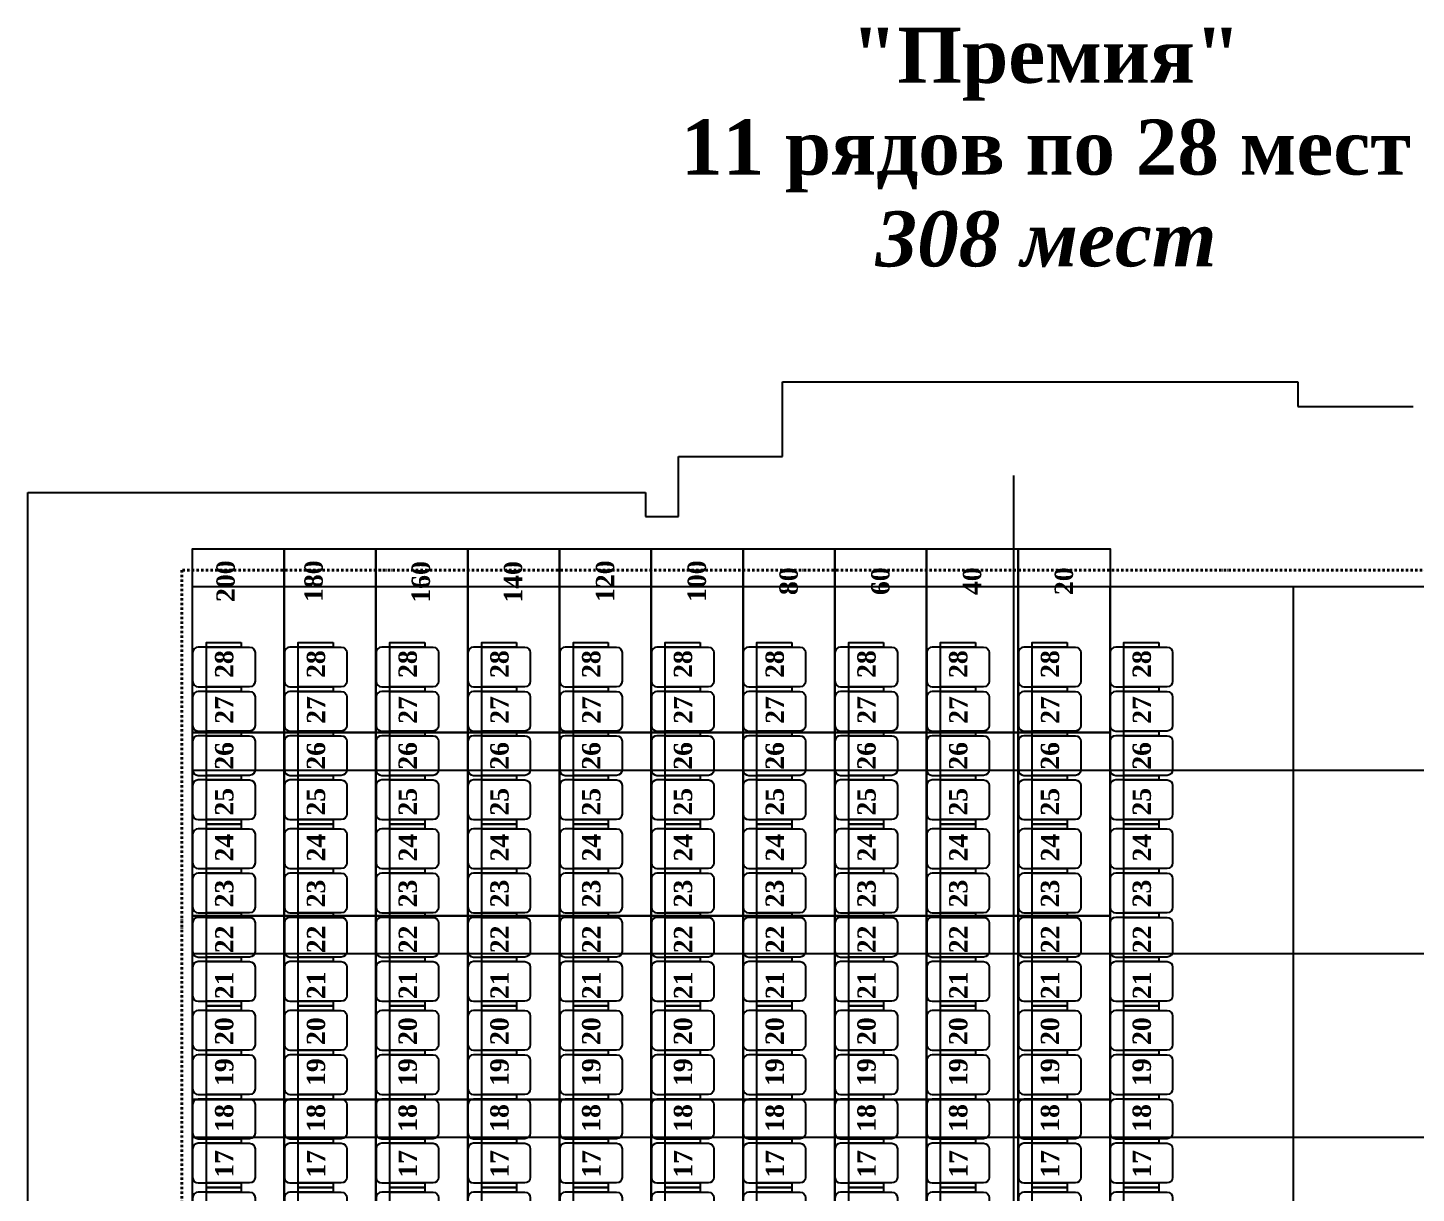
# Model space of a CAD drawing. Header units: millimetres. Extents: x -520232 to 211296, y -156633 to 78411.
# Drawn here: x -4960 to 10172, y -82861 to -70159 of the extents above; entities that cross this region are included whole.
import ezdxf

# ---------------------------------------------------------------- set-up
doc = ezdxf.new("R2010")
doc.units = ezdxf.units.MM
doc.linetypes.add('штрихпунктирнаяX2', pattern=[50.8, 25.4, -12.7, 0, -12.7])
for name, color, linetype in [('Декорации', 10, 'Continuous'), ('Оси', 7, 'Continuous'), ('Партер', 7, 'Continuous'), ('План галлереи', 7, 'Continuous'), ('План планшет1', 7, 'Continuous')]:
    doc.layers.add(name, color=color, linetype=linetype)
doc.layers.add('Сидения и станки', color=7, linetype='Continuous', lineweight=25)
doc.styles.get("Standard").update_dxf_attribs({"font": 'arial.ttf', "height": 300})

# ---------------------------------------------------------------- blocks, each defined once
blk = doc.blocks.new('A$C20D4365F')
at = {"layer": 'Сидения и станки'}
for points in [[(-1121.25, 530), (-808.75, 530, -0.41421356), (-748.75, 470), (-748.75, 0), (-1181.25, 0), (-1181.25, 470, -0.41421356)], [(-638.75, 530), (-326.25, 530, -0.41421356), (-266.25, 470), (-266.25, 0), (-698.75, 0), (-698.75, 470, -0.41421356)], [(-156.25, 530), (156.25, 530, -0.41421356), (216.25, 470), (216.25, 0), (-216.25, 0), (-216.25, 470, -0.41421356)], [(326.25, 530), (638.75, 530, -0.41421356), (698.75, 470), (698.75, 0), (266.25, 0), (266.25, 470, -0.41421356)], [(-748.75, 0), (-1181.25, 0), (-1181.25, -90, 0.41421356), (-1121.25, -150), (-808.75, -150, 0.41421356), (-748.75, -90)], [(-266.25, 0), (-698.75, 0), (-698.75, -90, 0.41421356), (-638.75, -150), (-326.25, -150, 0.41421356), (-266.25, -90)], [(216.25, 0), (-216.25, 0), (-216.25, -90, 0.41421356), (-156.25, -150), (156.25, -150, 0.41421356), (216.25, -90)], [(698.75, 0), (266.25, 0), (266.25, -90, 0.41421356), (326.25, -150), (638.75, -150, 0.41421356), (698.75, -90)]]:
    blk.add_lwpolyline(points, format="xyb", close=True, dxfattribs=at)
for points in [[(-1231.25, 380), (-1181.25, 380), (-1181.25, 0), (-1231.25, 0)], [(-748.75, 380), (-698.75, 380), (-698.75, 0), (-748.75, 0)], [(-266.25, 380), (-216.25, 380), (-216.25, 0), (-266.25, 0)], [(216.25, 380), (266.25, 380), (266.25, 0), (216.25, 0)], [(698.75, 380), (748.75, 380), (748.75, 0), (698.75, 0)]]:
    blk.add_lwpolyline(points, close=True, dxfattribs=at)
blk = doc.blocks.new('Партер 11х28')
at = {"layer": 'Партер'}
for points in [[(-17415, -28438), (-18415, -28438), (-18415, -26438), (-17415, -26438), (-17415, -28438)], [(-16415, -28438), (-17415, -28438), (-17415, -26438), (-16415, -26438), (-16415, -28438)], [(-15415, -28438), (-16415, -28438), (-16415, -26438), (-15415, -26438), (-15415, -28438)], [(-14415, -28438), (-15415, -28438), (-15415, -26438), (-14415, -26438), (-14415, -28438)], [(-13415, -28438), (-14415, -28438), (-14415, -26438), (-13415, -26438), (-13415, -28438)], [(-12415, -28438), (-13415, -28438), (-13415, -26438), (-12415, -26438), (-12415, -28438)], [(-11415, -28438), (-12415, -28438), (-12415, -26438), (-11415, -26438), (-11415, -28438)], [(-10415, -28438), (-11415, -28438), (-11415, -26438), (-10415, -26438), (-10415, -28438)], [(-9415, -28438), (-10415, -28438), (-10415, -26438), (-9415, -26438), (-9415, -28438)], [(-8415, -28438), (-9415, -28438), (-9415, -26438), (-8415, -26438), (-8415, -28438)], [(-17415, -30438), (-18415, -30438), (-18415, -28438), (-17415, -28438), (-17415, -30438)], [(-16415, -30438), (-17415, -30438), (-17415, -28438), (-16415, -28438), (-16415, -30438)], [(-15415, -30438), (-16415, -30438), (-16415, -28438), (-15415, -28438), (-15415, -30438)], [(-14415, -30438), (-15415, -30438), (-15415, -28438), (-14415, -28438), (-14415, -30438)], [(-13415, -30438), (-14415, -30438), (-14415, -28438), (-13415, -28438), (-13415, -30438)], [(-12415, -30438), (-13415, -30438), (-13415, -28438), (-12415, -28438), (-12415, -30438)], [(-11415, -30438), (-12415, -30438), (-12415, -28438), (-11415, -28438), (-11415, -30438)], [(-10415, -30438), (-11415, -30438), (-11415, -28438), (-10415, -28438), (-10415, -30438)], [(-9415, -30438), (-10415, -30438), (-10415, -28438), (-9415, -28438), (-9415, -30438)], [(-8415, -30438), (-9415, -30438), (-9415, -28438), (-8415, -28438), (-8415, -30438)], [(-17415, -32438), (-18415, -32438), (-18415, -30438), (-17415, -30438), (-17415, -32438)], [(-16415, -32438), (-17415, -32438), (-17415, -30438), (-16415, -30438), (-16415, -32438)], [(-15415, -32438), (-16415, -32438), (-16415, -30438), (-15415, -30438), (-15415, -32438)], [(-14415, -32438), (-15415, -32438), (-15415, -30438), (-14415, -30438), (-14415, -32438)], [(-13415, -32438), (-14415, -32438), (-14415, -30438), (-13415, -30438), (-13415, -32438)], [(-12415, -32438), (-13415, -32438), (-13415, -30438), (-12415, -30438), (-12415, -32438)], [(-11415, -32438), (-12415, -32438), (-12415, -30438), (-11415, -30438), (-11415, -32438)], [(-10415, -32438), (-11415, -32438), (-11415, -30438), (-10415, -30438), (-10415, -32438)], [(-9415, -32438), (-10415, -32438), (-10415, -30438), (-9415, -30438), (-9415, -32438)], [(-8415, -32438), (-9415, -32438), (-9415, -30438), (-8415, -30438), (-8415, -32438)], [(-17415, -34438), (-18415, -34438), (-18415, -32438), (-17415, -32438), (-17415, -34438)], [(-16415, -34438), (-17415, -34438), (-17415, -32438), (-16415, -32438), (-16415, -34438)], [(-15415, -34438), (-16415, -34438), (-16415, -32438), (-15415, -32438), (-15415, -34438)], [(-14415, -34438), (-15415, -34438), (-15415, -32438), (-14415, -32438), (-14415, -34438)], [(-13415, -34438), (-14415, -34438), (-14415, -32438), (-13415, -32438), (-13415, -34438)], [(-12415, -34438), (-13415, -34438), (-13415, -32438), (-12415, -32438), (-12415, -34438)], [(-11415, -34438), (-12415, -34438), (-12415, -32438), (-11415, -32438), (-11415, -34438)], [(-10415, -34438), (-11415, -34438), (-11415, -32438), (-10415, -32438), (-10415, -34438)], [(-9415, -34438), (-10415, -34438), (-10415, -32438), (-9415, -32438), (-9415, -34438)], [(-8415, -34438), (-9415, -34438), (-9415, -32438), (-8415, -32438), (-8415, -34438)]]:
    blk.add_lwpolyline(points, dxfattribs=at)
at = {"layer": 'Сидения и станки', "rotation": 270}
for p in [(-18263, -28690), (-17263, -28690), (-16263, -28690), (-15263, -28690), (-14263, -28690), (-13263, -28690), (-12263, -28690), (-11263, -28690), (-10263, -28690), (-9263, -28690), (-8263, -28690), (-18263, -30670), (-17263, -30670), (-16263, -30670), (-15263, -30670), (-14263, -30670), (-13263, -30670), (-12263, -30670), (-11263, -30670), (-10263, -30670), (-9263, -30670), (-8263, -30670), (-18263, -32650), (-17263, -32650), (-16263, -32650), (-15263, -32650), (-14263, -32650), (-13263, -32650), (-12263, -32650), (-11263, -32650), (-10263, -32650), (-9263, -32650), (-8263, -32650), (-18263, -34630), (-17263, -34630), (-16263, -34630), (-15263, -34630), (-14263, -34630), (-13263, -34630), (-12263, -34630), (-11263, -34630), (-10263, -34630), (-9263, -34630), (-8263, -34630)]:
    blk.add_blockref('A$C20D4365F', p, dxfattribs=at)
at = {"layer": 'Партер', "color": 1, "char_height": 200, "width": 439.44, "rotation": 90}
for s, insert, attachment_point in [('{\\fTimes New Roman|b1|i0|c204|p18; 200}', (-18053, -27017), 4), ('{\\fTimes New Roman|b1|i0|c204|p18; 180}', (-17094, -27017), 4), ('{\\fTimes New Roman|b1|i0|c204|p18;160}', (-15925, -26798), 5), ('{\\fTimes New Roman|b1|i0|c204|p18;140}', (-14920, -26798), 5), ('{\\fTimes New Roman|b1|i0|c204|p18; 120}', (-13917, -27017), 4), ('{\\fTimes New Roman|b1|i0|c204|p18; 100}', (-12917, -27017), 4), ('{\\fTimes New Roman|b1|i0|c204|p18; 80}', (-11917, -27017), 4), ('{\\fTimes New Roman|b1|i0|c204|p18; 60}', (-10917, -27017), 4), ('{\\fTimes New Roman|b1|i0|c204|p18; 40}', (-9917, -27017), 4), ('{\\fTimes New Roman|b1|i0|c204|p18; 20}', (-8917, -27017), 4)]:
    blk.add_mtext(s, dxfattribs=dict(at, insert=insert, attachment_point=attachment_point))
at = {"layer": 'Партер', "color": 3, "char_height": 200, "width": 500, "attachment_point": 4, "rotation": 90}
for s, insert in [('{\\fTimes New Roman|b1|i0|c204|p18;  28}', (-18068, -27996)), ('{\\fTimes New Roman|b1|i0|c204|p18;  28}', (-17068, -27996)), ('{\\fTimes New Roman|b1|i0|c204|p18;  28}', (-16068, -27996)), ('{\\fTimes New Roman|b1|i0|c204|p18;  28}', (-15068, -27996)), ('{\\fTimes New Roman|b1|i0|c204|p18;  28}', (-14068, -27996)), ('{\\fTimes New Roman|b1|i0|c204|p18;  28}', (-13068, -27996)), ('{\\fTimes New Roman|b1|i0|c204|p18;  28}', (-12068, -27996)), ('{\\fTimes New Roman|b1|i0|c204|p18;  28}', (-11068, -27996)), ('{\\fTimes New Roman|b1|i0|c204|p18;  28}', (-10068, -27996)), ('{\\fTimes New Roman|b1|i0|c204|p18;  28}', (-9068, -27996)), ('{\\fTimes New Roman|b1|i0|c204|p18;  28}', (-8068, -27996)), ('{\\fTimes New Roman|b1|i0|c204|p18;  27}', (-18068, -28496)), ('{\\fTimes New Roman|b1|i0|c204|p18;  27}', (-17068, -28496)), ('{\\fTimes New Roman|b1|i0|c204|p18;  27}', (-16068, -28496)), ('{\\fTimes New Roman|b1|i0|c204|p18;  27}', (-15068, -28496)), ('{\\fTimes New Roman|b1|i0|c204|p18;  27}', (-14068, -28496)), ('{\\fTimes New Roman|b1|i0|c204|p18;  27}', (-13068, -28496)), ('{\\fTimes New Roman|b1|i0|c204|p18;  27}', (-12068, -28496)), ('{\\fTimes New Roman|b1|i0|c204|p18;  27}', (-11068, -28496)), ('{\\fTimes New Roman|b1|i0|c204|p18;  27}', (-10068, -28496)), ('{\\fTimes New Roman|b1|i0|c204|p18;  27}', (-9068, -28496)), ('{\\fTimes New Roman|b1|i0|c204|p18;  27}', (-8068, -28496)), ('{\\fTimes New Roman|b1|i0|c204|p18;  26}', (-18068, -28996)), ('{\\fTimes New Roman|b1|i0|c204|p18;  26}', (-17068, -28996)), ('{\\fTimes New Roman|b1|i0|c204|p18;  26}', (-16068, -28996)), ('{\\fTimes New Roman|b1|i0|c204|p18;  26}', (-15068, -28996)), ('{\\fTimes New Roman|b1|i0|c204|p18;  26}', (-14068, -28996)), ('{\\fTimes New Roman|b1|i0|c204|p18;  26}', (-13068, -28996)), ('{\\fTimes New Roman|b1|i0|c204|p18;  26}', (-12068, -28996)), ('{\\fTimes New Roman|b1|i0|c204|p18;  26}', (-11068, -28996)), ('{\\fTimes New Roman|b1|i0|c204|p18;  26}', (-10068, -28996)), ('{\\fTimes New Roman|b1|i0|c204|p18;  26}', (-9068, -28996)), ('{\\fTimes New Roman|b1|i0|c204|p18;  26}', (-8068, -28996)), ('{\\fTimes New Roman|b1|i0|c204|p18;  25}', (-18068, -29496)), ('{\\fTimes New Roman|b1|i0|c204|p18;  25}', (-17068, -29496)), ('{\\fTimes New Roman|b1|i0|c204|p18;  25}', (-16068, -29496)), ('{\\fTimes New Roman|b1|i0|c204|p18;  25}', (-15068, -29496)), ('{\\fTimes New Roman|b1|i0|c204|p18;  25}', (-14068, -29496)), ('{\\fTimes New Roman|b1|i0|c204|p18;  25}', (-13068, -29496)), ('{\\fTimes New Roman|b1|i0|c204|p18;  25}', (-12068, -29496)), ('{\\fTimes New Roman|b1|i0|c204|p18;  25}', (-11068, -29496)), ('{\\fTimes New Roman|b1|i0|c204|p18;  25}', (-10068, -29496)), ('{\\fTimes New Roman|b1|i0|c204|p18;  25}', (-9068, -29496)), ('{\\fTimes New Roman|b1|i0|c204|p18;  25}', (-8068, -29496)), ('{\\fTimes New Roman|b1|i0|c204|p18;  24}', (-18068, -29996)), ('{\\fTimes New Roman|b1|i0|c204|p18;  24}', (-17068, -29996)), ('{\\fTimes New Roman|b1|i0|c204|p18;  24}', (-16068, -29996)), ('{\\fTimes New Roman|b1|i0|c204|p18;  24}', (-15068, -29996)), ('{\\fTimes New Roman|b1|i0|c204|p18;  24}', (-14068, -29996)), ('{\\fTimes New Roman|b1|i0|c204|p18;  24}', (-13068, -29996)), ('{\\fTimes New Roman|b1|i0|c204|p18;  24}', (-12068, -29996)), ('{\\fTimes New Roman|b1|i0|c204|p18;  24}', (-11068, -29996)), ('{\\fTimes New Roman|b1|i0|c204|p18;  24}', (-10068, -29996)), ('{\\fTimes New Roman|b1|i0|c204|p18;  24}', (-9068, -29996)), ('{\\fTimes New Roman|b1|i0|c204|p18;  24}', (-8068, -29996)), ('{\\fTimes New Roman|b1|i0|c204|p18;  23}', (-18068, -30496)), ('{\\fTimes New Roman|b1|i0|c204|p18;  23}', (-17068, -30496)), ('{\\fTimes New Roman|b1|i0|c204|p18;  23}', (-16068, -30496)), ('{\\fTimes New Roman|b1|i0|c204|p18;  23}', (-15068, -30496)), ('{\\fTimes New Roman|b1|i0|c204|p18;  23}', (-14068, -30496)), ('{\\fTimes New Roman|b1|i0|c204|p18;  23}', (-13068, -30496)), ('{\\fTimes New Roman|b1|i0|c204|p18;  23}', (-12068, -30496)), ('{\\fTimes New Roman|b1|i0|c204|p18;  23}', (-11068, -30496)), ('{\\fTimes New Roman|b1|i0|c204|p18;  23}', (-10068, -30496)), ('{\\fTimes New Roman|b1|i0|c204|p18;  23}', (-9068, -30496)), ('{\\fTimes New Roman|b1|i0|c204|p18;  23}', (-8068, -30496)), ('{\\fTimes New Roman|b1|i0|c204|p18;  22}', (-18068, -30996)), ('{\\fTimes New Roman|b1|i0|c204|p18;  22}', (-17068, -30996)), ('{\\fTimes New Roman|b1|i0|c204|p18;  22}', (-16068, -30996)), ('{\\fTimes New Roman|b1|i0|c204|p18;  22}', (-15068, -30996)), ('{\\fTimes New Roman|b1|i0|c204|p18;  22}', (-14068, -30996)), ('{\\fTimes New Roman|b1|i0|c204|p18;  22}', (-13068, -30996)), ('{\\fTimes New Roman|b1|i0|c204|p18;  22}', (-12068, -30996)), ('{\\fTimes New Roman|b1|i0|c204|p18;  22}', (-11068, -30996)), ('{\\fTimes New Roman|b1|i0|c204|p18;  22}', (-10068, -30996)), ('{\\fTimes New Roman|b1|i0|c204|p18;  22}', (-9068, -30996)), ('{\\fTimes New Roman|b1|i0|c204|p18;  22}', (-8068, -30996)), ('{\\fTimes New Roman|b1|i0|c204|p18;  21}', (-18068, -31496)), ('{\\fTimes New Roman|b1|i0|c204|p18;  21}', (-17068, -31496)), ('{\\fTimes New Roman|b1|i0|c204|p18;  21}', (-16068, -31496)), ('{\\fTimes New Roman|b1|i0|c204|p18;  21}', (-15068, -31496)), ('{\\fTimes New Roman|b1|i0|c204|p18;  21}', (-14068, -31496)), ('{\\fTimes New Roman|b1|i0|c204|p18;  21}', (-13068, -31496)), ('{\\fTimes New Roman|b1|i0|c204|p18;  21}', (-12068, -31496)), ('{\\fTimes New Roman|b1|i0|c204|p18;  21}', (-11068, -31496)), ('{\\fTimes New Roman|b1|i0|c204|p18;  21}', (-10068, -31496)), ('{\\fTimes New Roman|b1|i0|c204|p18;  21}', (-9068, -31496)), ('{\\fTimes New Roman|b1|i0|c204|p18;  21}', (-8068, -31496)), ('{\\fTimes New Roman|b1|i0|c204|p18;  20}', (-18068, -31996)), ('{\\fTimes New Roman|b1|i0|c204|p18;  20}', (-17068, -31996)), ('{\\fTimes New Roman|b1|i0|c204|p18;  20}', (-16068, -31996)), ('{\\fTimes New Roman|b1|i0|c204|p18;  20}', (-15068, -31996)), ('{\\fTimes New Roman|b1|i0|c204|p18;  20}', (-14068, -31996)), ('{\\fTimes New Roman|b1|i0|c204|p18;  20}', (-13068, -31996)), ('{\\fTimes New Roman|b1|i0|c204|p18;  20}', (-12068, -31996)), ('{\\fTimes New Roman|b1|i0|c204|p18;  20}', (-11068, -31996)), ('{\\fTimes New Roman|b1|i0|c204|p18;  20}', (-10068, -31996)), ('{\\fTimes New Roman|b1|i0|c204|p18;  20}', (-9068, -31996)), ('{\\fTimes New Roman|b1|i0|c204|p18;  20}', (-8068, -31996)), ('{\\fTimes New Roman|b1|i0|c204|p18;  19}', (-18068, -32442)), ('{\\fTimes New Roman|b1|i0|c204|p18;  19}', (-17068, -32442)), ('{\\fTimes New Roman|b1|i0|c204|p18;  19}', (-16068, -32442)), ('{\\fTimes New Roman|b1|i0|c204|p18;  19}', (-15068, -32442)), ('{\\fTimes New Roman|b1|i0|c204|p18;  19}', (-14068, -32442)), ('{\\fTimes New Roman|b1|i0|c204|p18;  19}', (-13068, -32442)), ('{\\fTimes New Roman|b1|i0|c204|p18;  19}', (-12068, -32442)), ('{\\fTimes New Roman|b1|i0|c204|p18;  19}', (-11068, -32442)), ('{\\fTimes New Roman|b1|i0|c204|p18;  19}', (-10068, -32442)), ('{\\fTimes New Roman|b1|i0|c204|p18;  19}', (-9068, -32442)), ('{\\fTimes New Roman|b1|i0|c204|p18;  19}', (-8068, -32442)), ('{\\fTimes New Roman|b1|i0|c204|p18;  18}', (-18068, -32942)), ('{\\fTimes New Roman|b1|i0|c204|p18;  18}', (-17068, -32942)), ('{\\fTimes New Roman|b1|i0|c204|p18;  18}', (-16068, -32942)), ('{\\fTimes New Roman|b1|i0|c204|p18;  18}', (-15068, -32942)), ('{\\fTimes New Roman|b1|i0|c204|p18;  18}', (-14068, -32942)), ('{\\fTimes New Roman|b1|i0|c204|p18;  18}', (-13068, -32942)), ('{\\fTimes New Roman|b1|i0|c204|p18;  18}', (-12068, -32942)), ('{\\fTimes New Roman|b1|i0|c204|p18;  18}', (-11068, -32942)), ('{\\fTimes New Roman|b1|i0|c204|p18;  18}', (-10068, -32942)), ('{\\fTimes New Roman|b1|i0|c204|p18;  18}', (-9068, -32942)), ('{\\fTimes New Roman|b1|i0|c204|p18;  18}', (-8068, -32942)), ('{\\fTimes New Roman|b1|i0|c204|p18;  17}', (-18068, -33442)), ('{\\fTimes New Roman|b1|i0|c204|p18;  17}', (-17068, -33442)), ('{\\fTimes New Roman|b1|i0|c204|p18;  17}', (-16068, -33442)), ('{\\fTimes New Roman|b1|i0|c204|p18;  17}', (-15068, -33442)), ('{\\fTimes New Roman|b1|i0|c204|p18;  17}', (-14068, -33442)), ('{\\fTimes New Roman|b1|i0|c204|p18;  17}', (-13068, -33442)), ('{\\fTimes New Roman|b1|i0|c204|p18;  17}', (-12068, -33442)), ('{\\fTimes New Roman|b1|i0|c204|p18;  17}', (-11068, -33442)), ('{\\fTimes New Roman|b1|i0|c204|p18;  17}', (-10068, -33442)), ('{\\fTimes New Roman|b1|i0|c204|p18;  17}', (-9068, -33442)), ('{\\fTimes New Roman|b1|i0|c204|p18;  17}', (-8068, -33442))]:
    blk.add_mtext(s, dxfattribs=dict(at, insert=insert))

msp = doc.modelspace()

# ---------------------------------------------------------------- linework, layer by layer
at = {"layer": 'Оси'}
msp.add_line((5781.054, -75037.215), (5781.054, -92834.142), dxfattribs=at)
at = {"layer": 'План галлереи', "linetype": 'штрихпунктирнаяX2', "lineweight": 40}
for p, q in [((-3282.446, -76070.757), (-3282.446, -91605.757)), ((14564.554, -76070.757), (-3282.446, -76070.757))]:
    msp.add_line(p, q, dxfattribs=at)
at = {"layer": 'План планшет1', "color": 254}
for p, q in [((3263.554, -74829.757), (3263.554, -74018.757)), ((3263.554, -74018.757), (8879.554, -74018.757)), ((8879.554, -74018.757), (8879.554, -74286.757)), ((8879.554, -74286.757), (10139.554, -74286.757)), ((2131.554, -75483.757), (2131.554, -74829.757)), ((2131.554, -74829.757), (3263.554, -74829.757)), ((-4960.446, -93261.757), (-4960.446, -75223.757)), ((-4960.446, -75223.757), (1772.554, -75223.757)), ((1772.554, -75223.757), (1772.554, -75483.757)), ((1772.554, -75483.757), (1772.554, -75483.757)), ((1772.554, -75483.757), (2131.554, -75483.757)), ((-3165.446, -92248.757), (-3165.446, -76248.757)), ((-3165.446, -76248.757), (14834.554, -76248.757)), ((-1165.446, -92248.757), (-1165.446, -76248.757)), ((834.554, -92248.757), (834.554, -76248.757)), ((2834.554, -92248.757), (2834.554, -76248.757)), ((4834.554, -92248.757), (4834.554, -76248.757)), ((6834.554, -92248.757), (6834.554, -76248.757)), ((8834.554, -92248.757), (8834.554, -76248.757)), ((-3165.446, -78248.757), (14834.554, -78248.757)), ((-3165.446, -80248.757), (14834.554, -80248.757)), ((-3165.446, -82248.757), (14834.554, -82248.757))]:
    msp.add_line(p, q, dxfattribs=at)

# ---------------------------------------------------------------- block references
at = {"layer": 'Декорации', "lineweight": 13}
msp.add_blockref('Партер 11х28', (15249.677, -49400.288), dxfattribs=at)

# ---------------------------------------------------------------- texts
at = {"layer": 'Партер', "insert": (6137.113, -71463.5), "char_height": 600, "width": 15854.2162, "attachment_point": 5}
msp.add_mtext('{\\fTimes New Roman|b1|i0|c204|p18;"Премия"\\P11 рядов по 28 мест\\P\\fTimes New Roman|b1|i1|c204|p18;308 мест}', dxfattribs=at)

doc.saveas('drawing.dxf')
